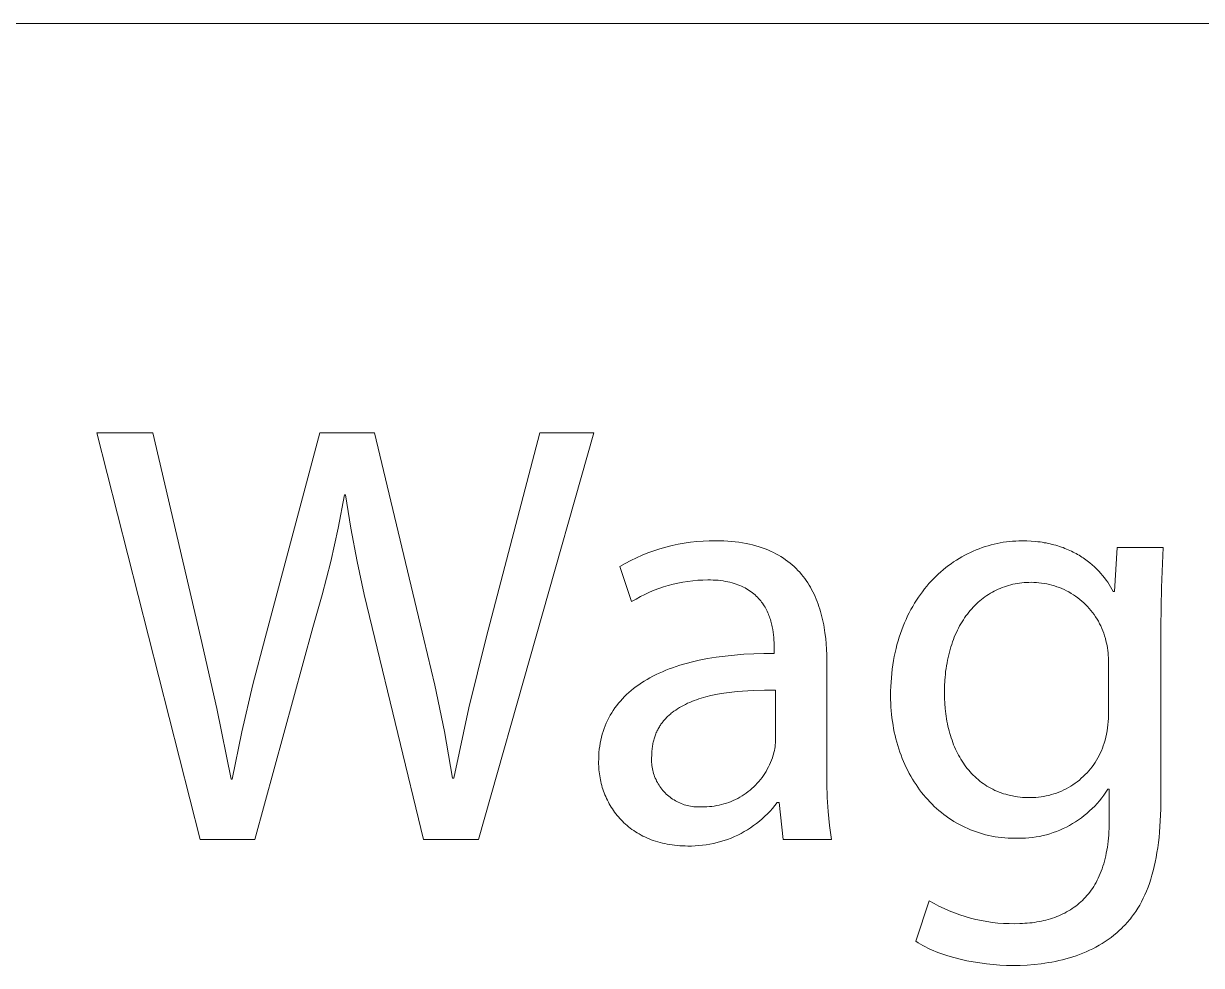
# Model space of a CAD drawing. Header units: millimetres. Extents: x 4001 to 9794, y -321 to 3726.
# Drawn here: x 9312.2 to 9425.4, y 73.8 to 164.3 of the extents above; entities that cross this region are included whole.
import ezdxf

# ---------------------------------------------------------------- set-up
doc = ezdxf.new("R2010")
doc.units = ezdxf.units.MM
doc.header["$MEASUREMENT"] = 0
doc.layers.add('Domyślny', color=7, linetype='Continuous', true_color=0x000000)

msp = doc.modelspace()

# ---------------------------------------------------------------- linework, layer by layer
at = {"layer": 'Domyślny', "color": 18, "lineweight": 15, "true_color": 0x000000}
for p, q in [((9282.91, 164.3), (9788.81, 164.3)), ((9329.17, 85.88), (9319.26, 124.96)), ((9319.26, 124.96), (9324.62, 124.96)), ((9324.62, 124.96), (9329.25, 105.21)), ((9335.44, 105.24), (9340.67, 124.96)), ((9340.67, 124.96), (9345.94, 124.96)), ((9345.94, 124.96), (9350.68, 105.13)), ((9367, 124.96), (9355.93, 85.88)), ((9356.68, 105.24), (9361.83, 124.96)), ((9361.83, 124.96), (9367, 124.96)), ((9343.04, 119), (9342.43, 115.78)), ((9343.16, 119), (9343.04, 119)), ((9343.66, 115.79), (9343.16, 119)), ((9342.43, 115.78), (9341.72, 112.58)), ((9344.26, 112.59), (9343.66, 115.79)), ((9375.12, 114.26), (9375.71, 114.36)), ((9375.71, 114.36), (9376.31, 114.45)), ((9376.31, 114.45), (9376.91, 114.52)), ((9376.91, 114.52), (9377.51, 114.56)), ((9377.51, 114.56), (9378.11, 114.58)), ((9378.11, 114.58), (9378.72, 114.58)), ((9378.72, 114.58), (9379.11, 114.58)), ((9379.11, 114.58), (9379.5, 114.57)), ((9379.5, 114.57), (9379.88, 114.55)), ((9379.88, 114.55), (9380.25, 114.52)), ((9380.25, 114.52), (9380.61, 114.48)), ((9380.61, 114.48), (9380.96, 114.44)), ((9380.96, 114.44), (9381.31, 114.38)), ((9381.31, 114.38), (9381.64, 114.32)), ((9405.78, 114.33), (9406.08, 114.39)), ((9406.08, 114.39), (9406.37, 114.44)), ((9406.37, 114.44), (9406.67, 114.48)), ((9406.67, 114.48), (9406.97, 114.52)), ((9406.97, 114.52), (9407.27, 114.54)), ((9407.27, 114.54), (9407.57, 114.56)), ((9407.57, 114.56), (9407.87, 114.58)), ((9407.87, 114.58), (9408.17, 114.58)), ((9408.17, 114.58), (9408.62, 114.57)), ((9408.62, 114.57), (9409.06, 114.55)), ((9409.06, 114.55), (9409.49, 114.51)), ((9409.49, 114.51), (9409.69, 114.49)), ((9409.69, 114.49), (9409.9, 114.47)), ((9409.9, 114.47), (9410.1, 114.44)), ((9410.1, 114.44), (9410.3, 114.4)), ((9410.3, 114.4), (9410.49, 114.37)), ((9410.49, 114.37), (9410.68, 114.33)), ((9371.66, 113.19), (9372.22, 113.42)), ((9372.22, 113.42), (9372.79, 113.63)), ((9372.79, 113.63), (9373.36, 113.82)), ((9373.36, 113.82), (9373.94, 113.98)), ((9373.94, 113.98), (9374.53, 114.13)), ((9374.53, 114.13), (9375.12, 114.26)), ((9381.64, 114.32), (9381.97, 114.25)), ((9381.97, 114.25), (9382.28, 114.18)), ((9382.28, 114.18), (9382.59, 114.1)), ((9382.59, 114.1), (9382.89, 114.01)), ((9382.89, 114.01), (9383.18, 113.91)), ((9383.18, 113.91), (9383.47, 113.81)), ((9383.47, 113.81), (9383.74, 113.7)), ((9383.74, 113.7), (9384.01, 113.58)), ((9384.01, 113.58), (9384.27, 113.46)), ((9384.27, 113.46), (9384.52, 113.33)), ((9384.52, 113.33), (9384.76, 113.2)), ((9402.66, 113.19), (9402.93, 113.33)), ((9402.93, 113.33), (9403.21, 113.46)), ((9403.21, 113.46), (9403.48, 113.59)), ((9403.48, 113.59), (9403.76, 113.71)), ((9403.76, 113.71), (9404.04, 113.82)), ((9404.04, 113.82), (9404.33, 113.92)), ((9404.33, 113.92), (9404.62, 114.02)), ((9404.62, 114.02), (9404.91, 114.11)), ((9404.91, 114.11), (9405.2, 114.19)), ((9405.2, 114.19), (9405.49, 114.26)), ((9405.49, 114.26), (9405.78, 114.33)), ((9410.68, 114.33), (9410.87, 114.29)), ((9410.87, 114.29), (9411.06, 114.24)), ((9411.06, 114.24), (9411.24, 114.2)), ((9411.24, 114.2), (9411.42, 114.15)), ((9411.42, 114.15), (9411.6, 114.09)), ((9411.6, 114.09), (9411.77, 114.04)), ((9411.77, 114.04), (9411.95, 113.98)), ((9411.95, 113.98), (9412.12, 113.92)), ((9412.12, 113.92), (9412.28, 113.85)), ((9412.28, 113.85), (9412.44, 113.79)), ((9412.44, 113.79), (9412.6, 113.72)), ((9412.6, 113.72), (9412.76, 113.65)), ((9412.76, 113.65), (9412.92, 113.58)), ((9412.92, 113.58), (9413.07, 113.5)), ((9413.07, 113.5), (9413.22, 113.43)), ((9413.22, 113.43), (9413.36, 113.35)), ((9413.36, 113.35), (9413.51, 113.27)), ((9413.51, 113.27), (9413.65, 113.19)), ((9417.05, 109.72), (9417.3, 113.94)), ((9417.3, 113.94), (9421.74, 113.94)), ((9421.74, 113.94), (9421.58, 110.1)), ((9341.72, 112.58), (9340.91, 109.4)), ((9344.94, 109.41), (9344.26, 112.59)), ((9369.52, 112.1), (9370.04, 112.4)), ((9370.65, 108.74), (9369.52, 112.1)), ((9370.04, 112.4), (9370.57, 112.68)), ((9370.57, 112.68), (9371.11, 112.95)), ((9371.11, 112.95), (9371.66, 113.19)), ((9384.76, 113.2), (9385, 113.06)), ((9385, 113.06), (9385.23, 112.91)), ((9385.23, 112.91), (9385.45, 112.76)), ((9385.45, 112.76), (9385.66, 112.6)), ((9385.66, 112.6), (9385.87, 112.44)), ((9385.87, 112.44), (9386.07, 112.27)), ((9386.07, 112.27), (9386.26, 112.1)), ((9386.26, 112.1), (9386.45, 111.92)), ((9400.85, 112), (9401.09, 112.19)), ((9401.09, 112.19), (9401.35, 112.37)), ((9401.35, 112.37), (9401.6, 112.55)), ((9401.6, 112.55), (9401.86, 112.72)), ((9401.86, 112.72), (9402.12, 112.88)), ((9402.12, 112.88), (9402.39, 113.04)), ((9402.39, 113.04), (9402.66, 113.19)), ((9413.65, 113.19), (9413.79, 113.1)), ((9413.79, 113.1), (9413.92, 113.02)), ((9413.92, 113.02), (9414.05, 112.93)), ((9414.05, 112.93), (9414.18, 112.84)), ((9414.18, 112.84), (9414.31, 112.75)), ((9414.31, 112.75), (9414.44, 112.66)), ((9414.44, 112.66), (9414.56, 112.56)), ((9414.56, 112.56), (9414.68, 112.47)), ((9414.68, 112.47), (9414.91, 112.27)), ((9414.91, 112.27), (9415.13, 112.07)), ((9386.45, 111.92), (9386.63, 111.73)), ((9386.63, 111.73), (9386.8, 111.55)), ((9386.8, 111.55), (9386.97, 111.35)), ((9386.97, 111.35), (9387.13, 111.16)), ((9387.13, 111.16), (9387.28, 110.96)), ((9387.28, 110.96), (9387.43, 110.75)), ((9399.66, 110.93), (9399.89, 111.16)), ((9399.89, 111.16), (9400.12, 111.38)), ((9400.12, 111.38), (9400.36, 111.59)), ((9400.36, 111.59), (9400.6, 111.8)), ((9400.6, 111.8), (9400.85, 112)), ((9415.13, 112.07), (9415.34, 111.87)), ((9415.34, 111.87), (9415.54, 111.66)), ((9415.54, 111.66), (9415.73, 111.45)), ((9415.73, 111.45), (9415.92, 111.24)), ((9415.92, 111.24), (9416.09, 111.03)), ((9416.09, 111.03), (9416.25, 110.81)), ((9372.8, 109.82), (9372.36, 109.63)), ((9373.25, 109.99), (9372.8, 109.82)), ((9373.71, 110.14), (9373.25, 109.99)), ((9374.17, 110.28), (9373.71, 110.14)), ((9374.63, 110.41), (9374.17, 110.28)), ((9375.1, 110.52), (9374.63, 110.41)), ((9375.57, 110.61), (9375.1, 110.52)), ((9376.05, 110.68), (9375.57, 110.61)), ((9376.52, 110.74), (9376.05, 110.68)), ((9377, 110.79), (9376.52, 110.74)), ((9377.48, 110.81), (9377, 110.79)), ((9377.96, 110.82), (9377.48, 110.81)), ((9378.23, 110.82), (9377.96, 110.82)), ((9378.49, 110.81), (9378.23, 110.82)), ((9378.74, 110.8), (9378.49, 110.81)), ((9378.98, 110.78), (9378.74, 110.8)), ((9379.22, 110.75), (9378.98, 110.78)), ((9379.45, 110.72), (9379.22, 110.75)), ((9379.67, 110.68), (9379.45, 110.72)), ((9379.89, 110.64), (9379.67, 110.68)), ((9380.1, 110.59), (9379.89, 110.64)), ((9380.3, 110.54), (9380.1, 110.59)), ((9380.5, 110.48), (9380.3, 110.54)), ((9380.69, 110.42), (9380.5, 110.48)), ((9380.87, 110.36), (9380.69, 110.42)), ((9381.05, 110.29), (9380.87, 110.36)), ((9381.22, 110.21), (9381.05, 110.29)), ((9381.39, 110.13), (9381.22, 110.21)), ((9381.55, 110.05), (9381.39, 110.13)), ((9381.7, 109.97), (9381.55, 110.05)), ((9381.85, 109.88), (9381.7, 109.97)), ((9381.99, 109.78), (9381.85, 109.88)), ((9387.43, 110.75), (9387.57, 110.54)), ((9387.57, 110.54), (9387.7, 110.33)), ((9387.7, 110.33), (9387.83, 110.11)), ((9387.83, 110.11), (9387.95, 109.89)), ((9387.95, 109.89), (9388.07, 109.67)), ((9398.6, 109.69), (9398.8, 109.96)), ((9398.8, 109.96), (9399.01, 110.21)), ((9399.01, 110.21), (9399.22, 110.46)), ((9399.22, 110.46), (9399.44, 110.7)), ((9399.44, 110.7), (9399.66, 110.93)), ((9405.69, 109.84), (9405.5, 109.75)), ((9405.88, 109.93), (9405.69, 109.84)), ((9406.07, 110.01), (9405.88, 109.93)), ((9406.27, 110.09), (9406.07, 110.01)), ((9406.47, 110.16), (9406.27, 110.09)), ((9406.67, 110.23), (9406.47, 110.16)), ((9406.87, 110.29), (9406.67, 110.23)), ((9407.08, 110.35), (9406.87, 110.29)), ((9407.29, 110.4), (9407.08, 110.35)), ((9407.5, 110.44), (9407.29, 110.4)), ((9407.71, 110.48), (9407.5, 110.44)), ((9407.93, 110.51), (9407.71, 110.48)), ((9408.15, 110.54), (9407.93, 110.51)), ((9408.37, 110.56), (9408.15, 110.54)), ((9408.59, 110.57), (9408.37, 110.56)), ((9408.82, 110.58), (9408.59, 110.57)), ((9409.04, 110.59), (9408.82, 110.58)), ((9409.3, 110.58), (9409.04, 110.59)), ((9409.55, 110.57), (9409.3, 110.58)), ((9409.8, 110.55), (9409.55, 110.57)), ((9410.05, 110.52), (9409.8, 110.55)), ((9410.3, 110.49), (9410.05, 110.52)), ((9410.55, 110.44), (9410.3, 110.49)), ((9410.8, 110.39), (9410.55, 110.44)), ((9411.04, 110.33), (9410.8, 110.39)), ((9411.29, 110.25), (9411.04, 110.33)), ((9411.53, 110.17), (9411.29, 110.25)), ((9411.76, 110.09), (9411.53, 110.17)), ((9412, 109.99), (9411.76, 110.09)), ((9412.23, 109.89), (9412, 109.99)), ((9412.45, 109.78), (9412.23, 109.89)), ((9416.25, 110.81), (9416.41, 110.59)), ((9416.41, 110.59), (9416.55, 110.37)), ((9416.55, 110.37), (9416.69, 110.15)), ((9416.69, 110.15), (9416.81, 109.94)), ((9416.81, 109.94), (9416.93, 109.72)), ((9421.58, 110.1), (9421.52, 106.25)), ((9340.91, 109.4), (9340.02, 106.25)), ((9345.71, 106.25), (9344.94, 109.41)), ((9371.07, 108.98), (9370.65, 108.74)), ((9371.49, 109.22), (9371.07, 108.98)), ((9371.92, 109.43), (9371.49, 109.22)), ((9372.36, 109.63), (9371.92, 109.43)), ((9382.13, 109.69), (9381.99, 109.78)), ((9382.26, 109.59), (9382.13, 109.69)), ((9382.39, 109.48), (9382.26, 109.59)), ((9382.51, 109.38), (9382.39, 109.48)), ((9382.63, 109.27), (9382.51, 109.38)), ((9382.74, 109.16), (9382.63, 109.27)), ((9382.85, 109.04), (9382.74, 109.16)), ((9382.95, 108.93), (9382.85, 109.04)), ((9383.05, 108.81), (9382.95, 108.93)), ((9383.14, 108.69), (9383.05, 108.81)), ((9383.23, 108.57), (9383.14, 108.69)), ((9388.07, 109.67), (9388.18, 109.44)), ((9388.18, 109.44), (9388.29, 109.21)), ((9388.29, 109.21), (9388.39, 108.98)), ((9388.39, 108.98), (9388.48, 108.74)), ((9388.48, 108.74), (9388.57, 108.5)), ((9397.84, 108.58), (9398.02, 108.87)), ((9398.02, 108.87), (9398.21, 109.15)), ((9398.21, 109.15), (9398.4, 109.42)), ((9398.4, 109.42), (9398.6, 109.69)), ((9404.11, 108.81), (9403.95, 108.67)), ((9404.27, 108.94), (9404.11, 108.81)), ((9404.44, 109.07), (9404.27, 108.94)), ((9404.61, 109.2), (9404.44, 109.07)), ((9404.78, 109.32), (9404.61, 109.2)), ((9404.96, 109.43), (9404.78, 109.32)), ((9405.14, 109.54), (9404.96, 109.43)), ((9405.32, 109.65), (9405.14, 109.54)), ((9405.5, 109.75), (9405.32, 109.65)), ((9412.68, 109.66), (9412.45, 109.78)), ((9412.9, 109.53), (9412.68, 109.66)), ((9413.11, 109.4), (9412.9, 109.53)), ((9413.32, 109.25), (9413.11, 109.4)), ((9413.52, 109.11), (9413.32, 109.25)), ((9413.72, 108.95), (9413.52, 109.11)), ((9413.92, 108.79), (9413.72, 108.95)), ((9414.11, 108.62), (9413.92, 108.79)), ((9416.93, 109.72), (9417.05, 109.72)), ((9383.31, 108.44), (9383.23, 108.57)), ((9383.39, 108.32), (9383.31, 108.44)), ((9383.47, 108.19), (9383.39, 108.32)), ((9383.54, 108.06), (9383.47, 108.19)), ((9383.61, 107.93), (9383.54, 108.06)), ((9383.67, 107.8), (9383.61, 107.93)), ((9383.73, 107.67), (9383.67, 107.8)), ((9383.79, 107.54), (9383.73, 107.67)), ((9388.57, 108.5), (9388.65, 108.26)), ((9388.65, 108.26), (9388.73, 108.01)), ((9388.73, 108.01), (9388.81, 107.77)), ((9388.81, 107.77), (9388.88, 107.52)), ((9397.17, 107.36), (9397.33, 107.67)), ((9397.33, 107.67), (9397.49, 107.98)), ((9397.49, 107.98), (9397.66, 108.28)), ((9397.66, 108.28), (9397.84, 108.58)), ((9403.05, 107.72), (9402.92, 107.54)), ((9403.19, 107.89), (9403.05, 107.72)), ((9403.34, 108.05), (9403.19, 107.89)), ((9403.48, 108.21), (9403.34, 108.05)), ((9403.63, 108.37), (9403.48, 108.21)), ((9403.79, 108.52), (9403.63, 108.37)), ((9403.95, 108.67), (9403.79, 108.52)), ((9414.29, 108.44), (9414.11, 108.62)), ((9414.46, 108.26), (9414.29, 108.44)), ((9414.63, 108.07), (9414.46, 108.26)), ((9414.8, 107.88), (9414.63, 108.07)), ((9414.95, 107.68), (9414.8, 107.88)), ((9415.1, 107.48), (9414.95, 107.68)), ((9383.85, 107.4), (9383.79, 107.54)), ((9383.9, 107.27), (9383.85, 107.4)), ((9383.94, 107.13), (9383.9, 107.27)), ((9383.99, 107), (9383.94, 107.13)), ((9384.03, 106.86), (9383.99, 107)), ((9384.06, 106.73), (9384.03, 106.86)), ((9384.1, 106.59), (9384.06, 106.73)), ((9384.13, 106.46), (9384.1, 106.59)), ((9384.16, 106.32), (9384.13, 106.46)), ((9388.88, 107.52), (9388.94, 107.27)), ((9388.94, 107.27), (9389, 107.02)), ((9389, 107.02), (9389.06, 106.76)), ((9389.06, 106.76), (9389.11, 106.51)), ((9389.11, 106.51), (9389.15, 106.25)), ((9396.74, 106.37), (9396.88, 106.7)), ((9396.88, 106.7), (9397.02, 107.03)), ((9397.02, 107.03), (9397.17, 107.36)), ((9402.29, 106.6), (9402.17, 106.4)), ((9402.41, 106.8), (9402.29, 106.6)), ((9402.53, 106.99), (9402.41, 106.8)), ((9402.65, 107.18), (9402.53, 106.99)), ((9402.78, 107.36), (9402.65, 107.18)), ((9402.92, 107.54), (9402.78, 107.36)), ((9415.24, 107.27), (9415.1, 107.48)), ((9415.38, 107.05), (9415.24, 107.27)), ((9415.51, 106.84), (9415.38, 107.05)), ((9415.63, 106.61), (9415.51, 106.84)), ((9415.74, 106.39), (9415.63, 106.61)), ((9340.02, 106.25), (9334.44, 85.88)), ((9350.64, 85.88), (9345.71, 106.25)), ((9384.21, 106.06), (9384.16, 106.32)), ((9384.25, 105.79), (9384.21, 106.06)), ((9384.29, 105.53), (9384.25, 105.79)), ((9384.31, 105.28), (9384.29, 105.53)), ((9389.15, 106.25), (9389.23, 105.73)), ((9389.23, 105.73), (9389.3, 105.2)), ((9396.26, 104.96), (9396.37, 105.32)), ((9396.37, 105.32), (9396.48, 105.68)), ((9396.48, 105.68), (9396.61, 106.03)), ((9396.61, 106.03), (9396.74, 106.37)), ((9401.66, 105.32), (9401.57, 105.09)), ((9401.76, 105.54), (9401.66, 105.32)), ((9401.86, 105.76), (9401.76, 105.54)), ((9401.96, 105.98), (9401.86, 105.76)), ((9402.06, 106.19), (9401.96, 105.98)), ((9402.17, 106.4), (9402.06, 106.19)), ((9415.84, 106.16), (9415.74, 106.39)), ((9415.94, 105.92), (9415.84, 106.16)), ((9416.03, 105.69), (9415.94, 105.92)), ((9416.11, 105.45), (9416.03, 105.69)), ((9416.18, 105.2), (9416.11, 105.45)), ((9421.52, 106.25), (9421.52, 89.95)), ((9329.25, 105.21), (9330.77, 98.46)), ((9334.25, 100.76), (9335.44, 105.24)), ((9350.68, 105.13), (9351.73, 100.7)), ((9355.01, 98.53), (9356.68, 105.24)), ((9384.33, 105.03), (9384.31, 105.28)), ((9384.34, 104.79), (9384.33, 105.03)), ((9384.35, 104.56), (9384.34, 104.79)), ((9384.35, 104.34), (9384.35, 104.56)), ((9384.35, 103.74), (9384.35, 104.34)), ((9389.3, 105.2), (9389.34, 104.68)), ((9389.34, 104.68), (9389.38, 104.15)), ((9395.97, 103.84), (9396.06, 104.22)), ((9396.06, 104.22), (9396.15, 104.59)), ((9396.15, 104.59), (9396.26, 104.96)), ((9401.33, 104.38), (9401.25, 104.13)), ((9401.41, 104.62), (9401.33, 104.38)), ((9401.49, 104.86), (9401.41, 104.62)), ((9401.57, 105.09), (9401.49, 104.86)), ((9416.24, 104.98), (9416.18, 105.2)), ((9416.3, 104.75), (9416.24, 104.98)), ((9416.34, 104.52), (9416.3, 104.75)), ((9416.38, 104.28), (9416.34, 104.52)), ((9416.42, 104.05), (9416.38, 104.28)), ((9376.38, 102.92), (9377.15, 103.1)), ((9377.15, 103.1), (9377.95, 103.25)), ((9377.95, 103.25), (9378.77, 103.39)), ((9378.77, 103.39), (9379.63, 103.5)), ((9379.63, 103.5), (9380.52, 103.6)), ((9380.52, 103.6), (9381.43, 103.67)), ((9381.43, 103.67), (9382.38, 103.71)), ((9382.38, 103.71), (9383.35, 103.74)), ((9383.35, 103.74), (9384.35, 103.74)), ((9389.38, 104.15), (9389.4, 103.62)), ((9389.4, 103.62), (9389.4, 103.09)), ((9389.4, 103.09), (9389.4, 92.61)), ((9395.75, 102.66), (9395.82, 103.06)), ((9395.82, 103.06), (9395.89, 103.45)), ((9395.89, 103.45), (9395.97, 103.84)), ((9401.01, 103.11), (9400.96, 102.84)), ((9401.06, 103.37), (9401.01, 103.11)), ((9401.12, 103.63), (9401.06, 103.37)), ((9401.19, 103.88), (9401.12, 103.63)), ((9401.25, 104.13), (9401.19, 103.88)), ((9416.44, 103.81), (9416.42, 104.05)), ((9416.46, 103.58), (9416.44, 103.81)), ((9416.47, 103.34), (9416.46, 103.58)), ((9416.47, 103.11), (9416.47, 103.34)), ((9416.47, 102.87), (9416.47, 103.11)), ((9373.29, 101.86), (9373.61, 102)), ((9373.61, 102), (9373.93, 102.13)), ((9373.93, 102.13), (9374.25, 102.26)), ((9374.25, 102.26), (9374.59, 102.38)), ((9374.59, 102.38), (9374.93, 102.5)), ((9374.93, 102.5), (9375.28, 102.61)), ((9375.28, 102.61), (9375.64, 102.72)), ((9375.64, 102.72), (9376.01, 102.82)), ((9376.01, 102.82), (9376.38, 102.92)), ((9395.65, 101.84), (9395.7, 102.25)), ((9395.7, 102.25), (9395.75, 102.66)), ((9400.83, 102.02), (9400.8, 101.74)), ((9400.87, 102.3), (9400.83, 102.02)), ((9400.91, 102.57), (9400.87, 102.3)), ((9400.96, 102.84), (9400.91, 102.57)), ((9416.47, 97.82), (9416.47, 102.87)), ((9371.33, 100.75), (9371.59, 100.93)), ((9371.59, 100.93), (9371.85, 101.09)), ((9371.85, 101.09), (9372.13, 101.26)), ((9372.13, 101.26), (9372.41, 101.42)), ((9372.41, 101.42), (9372.69, 101.57)), ((9372.69, 101.57), (9372.99, 101.72)), ((9372.99, 101.72), (9373.29, 101.86)), ((9395.56, 100.57), (9395.58, 101)), ((9395.58, 101), (9395.61, 101.42)), ((9395.61, 101.42), (9395.65, 101.84)), ((9400.75, 101.17), (9400.72, 100.58)), ((9400.77, 101.46), (9400.75, 101.17)), ((9400.8, 101.74), (9400.77, 101.46)), ((9333.19, 96.23), (9334.25, 100.76)), ((9351.73, 100.7), (9352.65, 96.24)), ((9369.96, 99.61), (9370.17, 99.81)), ((9370.17, 99.81), (9370.38, 100.01)), ((9370.38, 100.01), (9370.61, 100.2)), ((9370.61, 100.2), (9370.84, 100.39)), ((9370.84, 100.39), (9371.08, 100.57)), ((9371.08, 100.57), (9371.33, 100.75)), ((9378.26, 99.7), (9377.79, 99.58)), ((9378.75, 99.8), (9378.26, 99.7)), ((9379.25, 99.89), (9378.75, 99.8)), ((9379.75, 99.97), (9379.25, 99.89)), ((9380.27, 100.04), (9379.75, 99.97)), ((9380.78, 100.09), (9380.27, 100.04)), ((9381.31, 100.14), (9380.78, 100.09)), ((9381.83, 100.17), (9381.31, 100.14)), ((9382.36, 100.2), (9381.83, 100.17)), ((9383.42, 100.22), (9382.36, 100.2)), ((9384.47, 100.21), (9383.42, 100.22)), ((9384.47, 95.33), (9384.47, 100.21)), ((9395.54, 100.13), (9395.56, 100.57)), ((9395.54, 99.69), (9395.54, 100.13)), ((9395.54, 99.32), (9395.54, 99.69)), ((9400.72, 100.58), (9400.71, 99.98)), ((9400.71, 99.98), (9400.72, 99.46)), ((9353.56, 91.76), (9355.01, 98.53)), ((9368.88, 98.28), (9369.04, 98.52)), ((9369.04, 98.52), (9369.21, 98.74)), ((9369.21, 98.74), (9369.38, 98.97)), ((9369.38, 98.97), (9369.57, 99.18)), ((9369.57, 99.18), (9369.76, 99.4)), ((9369.76, 99.4), (9369.96, 99.61)), ((9375.24, 98.55), (9375.06, 98.43)), ((9375.43, 98.66), (9375.24, 98.55)), ((9375.62, 98.76), (9375.43, 98.66)), ((9375.82, 98.86), (9375.62, 98.76)), ((9376.02, 98.96), (9375.82, 98.86)), ((9376.23, 99.05), (9376.02, 98.96)), ((9376.44, 99.14), (9376.23, 99.05)), ((9376.66, 99.22), (9376.44, 99.14)), ((9376.88, 99.3), (9376.66, 99.22)), ((9377.1, 99.38), (9376.88, 99.3)), ((9377.33, 99.45), (9377.1, 99.38)), ((9377.56, 99.52), (9377.33, 99.45)), ((9377.79, 99.58), (9377.56, 99.52)), ((9395.55, 98.96), (9395.54, 99.32)), ((9395.57, 98.61), (9395.55, 98.96)), ((9395.6, 98.25), (9395.57, 98.61)), ((9400.72, 99.46), (9400.74, 98.95)), ((9400.74, 98.95), (9400.78, 98.45)), ((9330.77, 98.46), (9332.15, 91.68)), ((9368.33, 97.31), (9368.45, 97.56)), ((9368.45, 97.56), (9368.59, 97.81)), ((9368.59, 97.81), (9368.73, 98.05)), ((9368.73, 98.05), (9368.88, 98.28)), ((9373.86, 97.43), (9373.79, 97.35)), ((9373.93, 97.5), (9373.86, 97.43)), ((9374, 97.58), (9373.93, 97.5)), ((9374.07, 97.65), (9374, 97.58)), ((9374.14, 97.72), (9374.07, 97.65)), ((9374.22, 97.79), (9374.14, 97.72)), ((9374.3, 97.86), (9374.22, 97.79)), ((9374.38, 97.93), (9374.3, 97.86)), ((9374.46, 98), (9374.38, 97.93)), ((9374.54, 98.06), (9374.46, 98)), ((9374.7, 98.19), (9374.54, 98.06)), ((9374.88, 98.31), (9374.7, 98.19)), ((9375.06, 98.43), (9374.88, 98.31)), ((9395.63, 97.9), (9395.6, 98.25)), ((9395.67, 97.55), (9395.63, 97.9)), ((9395.72, 97.21), (9395.67, 97.55)), ((9400.78, 98.45), (9400.84, 97.96)), ((9400.84, 97.96), (9400.87, 97.72)), ((9400.87, 97.72), (9400.91, 97.47)), ((9400.91, 97.47), (9400.95, 97.23)), ((9416.45, 97.21), (9416.47, 97.51)), ((9416.47, 97.51), (9416.47, 97.82)), ((9332.26, 91.68), (9333.19, 96.23)), ((9352.65, 96.24), (9353.42, 91.76)), ((9367.83, 95.98), (9367.91, 96.26)), ((9367.91, 96.26), (9368, 96.53)), ((9368, 96.53), (9368.1, 96.79)), ((9368.1, 96.79), (9368.21, 97.05)), ((9368.21, 97.05), (9368.33, 97.31)), ((9373.06, 96.23), (9373.02, 96.14)), ((9373.11, 96.33), (9373.06, 96.23)), ((9373.15, 96.42), (9373.11, 96.33)), ((9373.2, 96.51), (9373.15, 96.42)), ((9373.25, 96.6), (9373.2, 96.51)), ((9373.31, 96.69), (9373.25, 96.6)), ((9373.36, 96.78), (9373.31, 96.69)), ((9373.42, 96.86), (9373.36, 96.78)), ((9373.47, 96.95), (9373.42, 96.86)), ((9373.53, 97.03), (9373.47, 96.95)), ((9373.6, 97.11), (9373.53, 97.03)), ((9373.66, 97.19), (9373.6, 97.11)), ((9373.72, 97.27), (9373.66, 97.19)), ((9373.79, 97.35), (9373.72, 97.27)), ((9395.77, 96.87), (9395.72, 97.21)), ((9395.83, 96.53), (9395.77, 96.87)), ((9395.89, 96.19), (9395.83, 96.53)), ((9400.95, 97.23), (9401, 97)), ((9401, 97), (9401.05, 96.76)), ((9401.05, 96.76), (9401.11, 96.53)), ((9401.11, 96.53), (9401.16, 96.3)), ((9401.16, 96.3), (9401.23, 96.07)), ((9416.29, 96), (9416.35, 96.3)), ((9416.35, 96.3), (9416.39, 96.6)), ((9416.39, 96.6), (9416.43, 96.9)), ((9416.43, 96.9), (9416.45, 97.21)), ((9367.58, 94.84), (9367.63, 95.13)), ((9367.63, 95.13), (9367.69, 95.42)), ((9367.69, 95.42), (9367.75, 95.7)), ((9367.75, 95.7), (9367.83, 95.98)), ((9372.72, 95.21), (9372.7, 95.1)), ((9372.74, 95.32), (9372.72, 95.21)), ((9372.77, 95.42), (9372.74, 95.32)), ((9372.8, 95.53), (9372.77, 95.42)), ((9372.83, 95.63), (9372.8, 95.53)), ((9372.87, 95.74), (9372.83, 95.63)), ((9372.9, 95.84), (9372.87, 95.74)), ((9372.94, 95.94), (9372.9, 95.84)), ((9372.98, 96.04), (9372.94, 95.94)), ((9373.02, 96.14), (9372.98, 96.04)), ((9384.45, 94.97), (9384.46, 95.15)), ((9384.46, 95.15), (9384.47, 95.33)), ((9395.97, 95.86), (9395.89, 96.19)), ((9396.05, 95.54), (9395.97, 95.86)), ((9396.13, 95.21), (9396.05, 95.54)), ((9396.23, 94.89), (9396.13, 95.21)), ((9401.23, 96.07), (9401.29, 95.85)), ((9401.29, 95.85), (9401.36, 95.63)), ((9401.36, 95.63), (9401.44, 95.41)), ((9401.44, 95.41), (9401.52, 95.19)), ((9401.52, 95.19), (9401.6, 94.98)), ((9415.98, 94.87), (9416.06, 95.12)), ((9416.06, 95.12), (9416.15, 95.41)), ((9416.15, 95.41), (9416.23, 95.7)), ((9416.23, 95.7), (9416.29, 96)), ((9367.49, 93.93), (9367.51, 94.24)), ((9367.51, 94.24), (9367.54, 94.54)), ((9367.54, 94.54), (9367.58, 94.84)), ((9372.59, 94.16), (9372.58, 94.03)), ((9372.58, 94.03), (9372.58, 93.91)), ((9372.6, 94.4), (9372.59, 94.28)), ((9372.59, 94.28), (9372.59, 94.16)), ((9372.61, 94.52), (9372.6, 94.4)), ((9372.62, 94.64), (9372.61, 94.52)), ((9372.64, 94.76), (9372.62, 94.64)), ((9372.66, 94.87), (9372.64, 94.76)), ((9372.67, 94.99), (9372.66, 94.87)), ((9372.7, 95.1), (9372.67, 94.99)), ((9384.23, 93.89), (9384.28, 94.06)), ((9384.28, 94.06), (9384.33, 94.24)), ((9384.33, 94.24), (9384.37, 94.42)), ((9384.37, 94.42), (9384.4, 94.6)), ((9384.4, 94.6), (9384.43, 94.78)), ((9384.43, 94.78), (9384.45, 94.97)), ((9396.32, 94.58), (9396.23, 94.89)), ((9396.43, 94.27), (9396.32, 94.58)), ((9396.54, 93.96), (9396.43, 94.27)), ((9401.6, 94.98), (9401.69, 94.77)), ((9401.69, 94.77), (9401.78, 94.56)), ((9401.78, 94.56), (9401.87, 94.36)), ((9401.87, 94.36), (9401.97, 94.16)), ((9401.97, 94.16), (9402.08, 93.96)), ((9415.58, 93.94), (9415.69, 94.17)), ((9415.69, 94.17), (9415.8, 94.4)), ((9415.8, 94.4), (9415.9, 94.64)), ((9415.9, 94.64), (9415.98, 94.87)), ((9367.47, 93.31), (9367.48, 93.62)), ((9367.47, 93.12), (9367.47, 93.31)), ((9367.48, 92.93), (9367.47, 93.12)), ((9367.48, 93.62), (9367.49, 93.93)), ((9367.49, 92.74), (9367.48, 92.93)), ((9372.58, 93.91), (9372.57, 93.75)), ((9372.57, 93.75), (9372.57, 93.59)), ((9372.57, 93.59), (9372.57, 93.44)), ((9372.57, 93.44), (9372.57, 93.28)), ((9372.57, 93.28), (9372.59, 93.13)), ((9372.59, 93.13), (9372.6, 92.97)), ((9372.6, 92.97), (9372.62, 92.82)), ((9383.69, 92.63), (9383.8, 92.84)), ((9383.8, 92.84), (9383.91, 93.05)), ((9383.91, 93.05), (9384, 93.27)), ((9384, 93.27), (9384.09, 93.49)), ((9384.09, 93.49), (9384.18, 93.71)), ((9384.18, 93.71), (9384.23, 93.89)), ((9396.66, 93.66), (9396.54, 93.96)), ((9396.78, 93.36), (9396.66, 93.66)), ((9396.91, 93.07), (9396.78, 93.36)), ((9397.05, 92.78), (9396.91, 93.07)), ((9402.08, 93.96), (9402.18, 93.77)), ((9402.18, 93.77), (9402.29, 93.58)), ((9402.29, 93.58), (9402.41, 93.4)), ((9402.41, 93.4), (9402.53, 93.21)), ((9402.53, 93.21), (9402.65, 93.04)), ((9402.65, 93.04), (9402.78, 92.86)), ((9402.78, 92.86), (9402.91, 92.69)), ((9414.75, 92.66), (9414.91, 92.86)), ((9414.91, 92.86), (9415.06, 93.07)), ((9415.06, 93.07), (9415.2, 93.28)), ((9415.2, 93.28), (9415.33, 93.5)), ((9415.33, 93.5), (9415.46, 93.72)), ((9415.46, 93.72), (9415.58, 93.94)), ((9353.42, 91.76), (9353.56, 91.76)), ((9367.51, 92.55), (9367.49, 92.74)), ((9367.52, 92.36), (9367.51, 92.55)), ((9367.55, 92.17), (9367.52, 92.36)), ((9367.58, 91.99), (9367.55, 92.17)), ((9367.61, 91.8), (9367.58, 91.99)), ((9367.64, 91.61), (9367.61, 91.8)), ((9372.62, 92.82), (9372.65, 92.66)), ((9372.65, 92.66), (9372.68, 92.51)), ((9372.68, 92.51), (9372.72, 92.36)), ((9372.72, 92.36), (9372.76, 92.21)), ((9372.76, 92.21), (9372.81, 92.06)), ((9372.81, 92.06), (9372.86, 91.91)), ((9372.86, 91.91), (9372.92, 91.77)), ((9372.92, 91.77), (9372.99, 91.63)), ((9383.03, 91.64), (9383.18, 91.83)), ((9383.18, 91.83), (9383.32, 92.02)), ((9383.32, 92.02), (9383.45, 92.22)), ((9383.45, 92.22), (9383.57, 92.42)), ((9383.57, 92.42), (9383.69, 92.63)), ((9389.4, 92.61), (9389.4, 91.26)), ((9397.19, 92.49), (9397.05, 92.78)), ((9397.33, 92.21), (9397.19, 92.49)), ((9397.49, 91.94), (9397.33, 92.21)), ((9397.65, 91.67), (9397.49, 91.94)), ((9402.91, 92.69), (9403.05, 92.53)), ((9403.05, 92.53), (9403.18, 92.37)), ((9403.18, 92.37), (9403.33, 92.21)), ((9403.33, 92.21), (9403.48, 92.06)), ((9403.48, 92.06), (9403.63, 91.91)), ((9403.63, 91.91), (9403.78, 91.76)), ((9403.78, 91.76), (9403.94, 91.63)), ((9413.68, 91.58), (9413.87, 91.75)), ((9413.87, 91.75), (9414.06, 91.92)), ((9414.06, 91.92), (9414.24, 92.1)), ((9414.24, 92.1), (9414.42, 92.28)), ((9414.42, 92.28), (9414.59, 92.47)), ((9414.59, 92.47), (9414.75, 92.66)), ((9332.15, 91.68), (9332.26, 91.68)), ((9367.68, 91.43), (9367.64, 91.61)), ((9367.73, 91.24), (9367.68, 91.43)), ((9367.78, 91.06), (9367.73, 91.24)), ((9367.83, 90.88), (9367.78, 91.06)), ((9367.89, 90.7), (9367.83, 90.88)), ((9367.95, 90.52), (9367.89, 90.7)), ((9372.99, 91.63), (9373.05, 91.49)), ((9373.05, 91.49), (9373.13, 91.35)), ((9373.13, 91.35), (9373.2, 91.21)), ((9373.2, 91.21), (9373.29, 91.08)), ((9373.29, 91.08), (9373.37, 90.95)), ((9373.37, 90.95), (9373.46, 90.82)), ((9373.46, 90.82), (9373.56, 90.7)), ((9373.56, 90.7), (9373.66, 90.58)), ((9373.66, 90.58), (9373.76, 90.46)), ((9381.85, 90.47), (9382.03, 90.62)), ((9382.03, 90.62), (9382.21, 90.77)), ((9382.21, 90.77), (9382.39, 90.93)), ((9382.39, 90.93), (9382.56, 91.1)), ((9382.56, 91.1), (9382.72, 91.27)), ((9382.72, 91.27), (9382.88, 91.45)), ((9382.88, 91.45), (9383.03, 91.64)), ((9389.4, 91.26), (9389.45, 89.91)), ((9397.81, 91.4), (9397.65, 91.67)), ((9397.98, 91.14), (9397.81, 91.4)), ((9398.15, 90.89), (9397.98, 91.14)), ((9398.33, 90.64), (9398.15, 90.89)), ((9398.52, 90.4), (9398.33, 90.64)), ((9403.94, 91.63), (9404.11, 91.49)), ((9404.11, 91.49), (9404.27, 91.36)), ((9404.27, 91.36), (9404.45, 91.24)), ((9404.45, 91.24), (9404.62, 91.12)), ((9404.62, 91.12), (9404.8, 91)), ((9404.8, 91), (9404.98, 90.89)), ((9404.98, 90.89), (9405.17, 90.79)), ((9405.17, 90.79), (9405.36, 90.69)), ((9405.36, 90.69), (9405.56, 90.59)), ((9405.56, 90.59), (9405.76, 90.51)), ((9411.95, 90.52), (9412.18, 90.63)), ((9412.18, 90.63), (9412.41, 90.74)), ((9412.41, 90.74), (9412.63, 90.86)), ((9412.63, 90.86), (9412.85, 90.99)), ((9412.85, 90.99), (9413.06, 91.13)), ((9413.06, 91.13), (9413.27, 91.27)), ((9413.27, 91.27), (9413.48, 91.42)), ((9413.48, 91.42), (9413.68, 91.58)), ((9416.41, 90.7), (9416.23, 90.41)), ((9416.55, 90.7), (9416.41, 90.7)), ((9416.55, 87.57), (9416.55, 90.7)), ((9368.01, 90.34), (9367.95, 90.52)), ((9368.08, 90.16), (9368.01, 90.34)), ((9368.16, 89.99), (9368.08, 90.16)), ((9368.24, 89.81), (9368.16, 89.99)), ((9368.32, 89.64), (9368.24, 89.81)), ((9368.41, 89.47), (9368.32, 89.64)), ((9368.5, 89.31), (9368.41, 89.47)), ((9373.76, 90.46), (9373.87, 90.35)), ((9373.87, 90.35), (9373.98, 90.24)), ((9373.98, 90.24), (9374.1, 90.13)), ((9374.1, 90.13), (9374.21, 90.03)), ((9374.21, 90.03), (9374.34, 89.94)), ((9374.34, 89.94), (9374.46, 89.84)), ((9374.46, 89.84), (9374.59, 89.75)), ((9374.59, 89.75), (9374.72, 89.67)), ((9374.72, 89.67), (9374.86, 89.59)), ((9374.86, 89.59), (9374.99, 89.52)), ((9374.99, 89.52), (9375.13, 89.45)), ((9375.13, 89.45), (9375.27, 89.38)), ((9379.98, 89.43), (9380.2, 89.52)), ((9380.2, 89.52), (9380.42, 89.61)), ((9380.42, 89.61), (9380.63, 89.71)), ((9380.63, 89.71), (9380.85, 89.82)), ((9380.85, 89.82), (9381.05, 89.94)), ((9381.05, 89.94), (9381.26, 90.06)), ((9381.26, 90.06), (9381.46, 90.19)), ((9381.46, 90.19), (9381.65, 90.33)), ((9381.65, 90.33), (9381.85, 90.47)), ((9389.45, 89.91), (9389.54, 88.56)), ((9398.71, 90.16), (9398.52, 90.4)), ((9398.91, 89.92), (9398.71, 90.16)), ((9399.11, 89.7), (9398.91, 89.92)), ((9399.31, 89.48), (9399.11, 89.7)), ((9399.52, 89.26), (9399.31, 89.48)), ((9405.76, 90.51), (9405.96, 90.42)), ((9405.96, 90.42), (9406.17, 90.35)), ((9406.17, 90.35), (9406.38, 90.27)), ((9406.38, 90.27), (9406.6, 90.21)), ((9406.6, 90.21), (9406.82, 90.15)), ((9406.82, 90.15), (9407.05, 90.1)), ((9407.05, 90.1), (9407.27, 90.05)), ((9407.27, 90.05), (9407.51, 90.01)), ((9407.51, 90.01), (9407.74, 89.97)), ((9407.74, 89.97), (9407.98, 89.94)), ((9407.98, 89.94), (9408.23, 89.92)), ((9408.23, 89.92), (9408.48, 89.9)), ((9408.48, 89.9), (9408.73, 89.89)), ((9408.73, 89.89), (9408.98, 89.89)), ((9408.98, 89.89), (9409.24, 89.89)), ((9409.24, 89.89), (9409.49, 89.91)), ((9409.49, 89.91), (9409.75, 89.93)), ((9409.75, 89.93), (9410, 89.96)), ((9410, 89.96), (9410.25, 90)), ((9410.25, 90), (9410.5, 90.05)), ((9410.5, 90.05), (9410.75, 90.11)), ((9410.75, 90.11), (9410.99, 90.18)), ((9410.99, 90.18), (9411.24, 90.25)), ((9411.24, 90.25), (9411.48, 90.33)), ((9411.48, 90.33), (9411.71, 90.42)), ((9411.71, 90.42), (9411.95, 90.52)), ((9415.61, 89.59), (9415.39, 89.33)), ((9415.83, 89.86), (9415.61, 89.59)), ((9416.03, 90.13), (9415.83, 89.86)), ((9416.23, 90.41), (9416.03, 90.13)), ((9421.52, 89.95), (9421.51, 88.77)), ((9368.59, 89.14), (9368.5, 89.31)), ((9368.69, 88.98), (9368.59, 89.14)), ((9368.8, 88.82), (9368.69, 88.98)), ((9368.9, 88.66), (9368.8, 88.82)), ((9369.01, 88.5), (9368.9, 88.66)), ((9369.13, 88.35), (9369.01, 88.5)), ((9369.25, 88.19), (9369.13, 88.35)), ((9375.27, 89.38), (9375.42, 89.32)), ((9375.42, 89.32), (9375.56, 89.26)), ((9375.56, 89.26), (9375.71, 89.21)), ((9375.71, 89.21), (9375.86, 89.17)), ((9375.86, 89.17), (9376.01, 89.13)), ((9376.01, 89.13), (9376.16, 89.09)), ((9376.16, 89.09), (9376.32, 89.06)), ((9376.32, 89.06), (9376.47, 89.04)), ((9376.47, 89.04), (9376.63, 89.02)), ((9376.63, 89.02), (9376.78, 89.01)), ((9376.78, 89.01), (9376.94, 89)), ((9376.94, 89), (9377.09, 89)), ((9377.09, 89), (9377.25, 89)), ((9377.25, 89), (9377.41, 89.01)), ((9377.41, 89.01), (9377.64, 89.01)), ((9377.64, 89.01), (9377.88, 89.01)), ((9377.88, 89.01), (9378.12, 89.03)), ((9378.12, 89.03), (9378.36, 89.05)), ((9378.36, 89.05), (9378.59, 89.08)), ((9378.59, 89.08), (9378.83, 89.12)), ((9378.83, 89.12), (9379.06, 89.17)), ((9379.06, 89.17), (9379.29, 89.22)), ((9379.29, 89.22), (9379.52, 89.29)), ((9379.52, 89.29), (9379.75, 89.36)), ((9379.75, 89.36), (9379.98, 89.43)), ((9383.71, 88.34), (9383.46, 88.1)), ((9383.96, 88.6), (9383.71, 88.34)), ((9384.19, 88.86), (9383.96, 88.6)), ((9384.42, 89.13), (9384.19, 88.86)), ((9384.64, 89.41), (9384.42, 89.13)), ((9384.83, 89.41), (9384.64, 89.41)), ((9385.22, 85.88), (9384.83, 89.41)), ((9389.54, 88.56), (9389.68, 87.22)), ((9399.74, 89.05), (9399.52, 89.26)), ((9399.96, 88.85), (9399.74, 89.05)), ((9400.19, 88.65), (9399.96, 88.85)), ((9400.42, 88.46), (9400.19, 88.65)), ((9400.65, 88.28), (9400.42, 88.46)), ((9414.41, 88.38), (9414.15, 88.16)), ((9414.67, 88.61), (9414.41, 88.38)), ((9414.92, 88.84), (9414.67, 88.61)), ((9415.16, 89.08), (9414.92, 88.84)), ((9415.39, 89.33), (9415.16, 89.08)), ((9421.51, 88.77), (9421.46, 87.65)), ((9369.38, 88.05), (9369.25, 88.19)), ((9369.5, 87.9), (9369.38, 88.05)), ((9369.64, 87.76), (9369.5, 87.9)), ((9369.77, 87.62), (9369.64, 87.76)), ((9369.91, 87.48), (9369.77, 87.62)), ((9370.06, 87.35), (9369.91, 87.48)), ((9370.21, 87.22), (9370.06, 87.35)), ((9370.36, 87.09), (9370.21, 87.22)), ((9382.37, 87.2), (9382.08, 87)), ((9382.65, 87.41), (9382.37, 87.2)), ((9382.93, 87.63), (9382.65, 87.41)), ((9383.2, 87.86), (9382.93, 87.63)), ((9383.46, 88.1), (9383.2, 87.86)), ((9389.68, 87.22), (9389.87, 85.88)), ((9400.89, 88.1), (9400.65, 88.28)), ((9401.13, 87.93), (9400.89, 88.1)), ((9401.38, 87.76), (9401.13, 87.93)), ((9401.63, 87.6), (9401.38, 87.76)), ((9401.89, 87.45), (9401.63, 87.6)), ((9402.15, 87.31), (9401.89, 87.45)), ((9402.42, 87.17), (9402.15, 87.31)), ((9412.73, 87.22), (9412.43, 87.06)), ((9413.03, 87.39), (9412.73, 87.22)), ((9413.32, 87.57), (9413.03, 87.39)), ((9413.6, 87.76), (9413.32, 87.57)), ((9413.88, 87.96), (9413.6, 87.76)), ((9414.15, 88.16), (9413.88, 87.96)), ((9416.54, 86.92), (9416.55, 87.57)), ((9421.46, 87.65), (9421.39, 86.58)), ((9370.52, 86.96), (9370.36, 87.09)), ((9370.68, 86.84), (9370.52, 86.96)), ((9370.85, 86.73), (9370.68, 86.84)), ((9371.02, 86.61), (9370.85, 86.73)), ((9371.19, 86.51), (9371.02, 86.61)), ((9371.37, 86.4), (9371.19, 86.51)), ((9371.55, 86.3), (9371.37, 86.4)), ((9371.74, 86.2), (9371.55, 86.3)), ((9371.93, 86.11), (9371.74, 86.2)), ((9372.12, 86.02), (9371.93, 86.11)), ((9380.53, 86.15), (9380.2, 86.01)), ((9380.85, 86.3), (9380.53, 86.15)), ((9381.16, 86.46), (9380.85, 86.3)), ((9381.47, 86.63), (9381.16, 86.46)), ((9381.78, 86.81), (9381.47, 86.63)), ((9382.08, 87), (9381.78, 86.81)), ((9402.68, 87.04), (9402.42, 87.17)), ((9402.96, 86.91), (9402.68, 87.04)), ((9403.23, 86.8), (9402.96, 86.91)), ((9403.52, 86.69), (9403.23, 86.8)), ((9403.8, 86.59), (9403.52, 86.69)), ((9404.09, 86.5), (9403.8, 86.59)), ((9404.38, 86.41), (9404.09, 86.5)), ((9404.67, 86.33), (9404.38, 86.41)), ((9404.97, 86.26), (9404.67, 86.33)), ((9405.28, 86.2), (9404.97, 86.26)), ((9405.58, 86.14), (9405.28, 86.2)), ((9405.89, 86.1), (9405.58, 86.14)), ((9406.2, 86.06), (9405.89, 86.1)), ((9406.52, 86.03), (9406.2, 86.06)), ((9409.18, 86.06), (9408.84, 86.03)), ((9409.52, 86.11), (9409.18, 86.06)), ((9409.86, 86.17), (9409.52, 86.11)), ((9410.19, 86.25), (9409.86, 86.17)), ((9410.52, 86.33), (9410.19, 86.25)), ((9410.85, 86.42), (9410.52, 86.33)), ((9411.17, 86.53), (9410.85, 86.42)), ((9411.49, 86.65), (9411.17, 86.53)), ((9411.81, 86.77), (9411.49, 86.65)), ((9412.12, 86.91), (9411.81, 86.77)), ((9412.43, 87.06), (9412.12, 86.91)), ((9416.48, 85.99), (9416.5, 86.3)), ((9416.5, 86.3), (9416.52, 86.61)), ((9416.52, 86.61), (9416.54, 86.92)), ((9421.34, 86.07), (9421.28, 85.57)), ((9421.39, 86.58), (9421.34, 86.07)), ((9334.44, 85.88), (9329.17, 85.88)), ((9355.93, 85.88), (9350.64, 85.88)), ((9372.32, 85.94), (9372.12, 86.02)), ((9372.52, 85.85), (9372.32, 85.94)), ((9372.73, 85.78), (9372.52, 85.85)), ((9372.94, 85.71), (9372.73, 85.78)), ((9373.16, 85.64), (9372.94, 85.71)), ((9373.38, 85.58), (9373.16, 85.64)), ((9373.6, 85.52), (9373.38, 85.58)), ((9373.83, 85.47), (9373.6, 85.52)), ((9374.06, 85.43), (9373.83, 85.47)), ((9374.29, 85.38), (9374.06, 85.43)), ((9374.53, 85.35), (9374.29, 85.38)), ((9374.78, 85.32), (9374.53, 85.35)), ((9375.02, 85.29), (9374.78, 85.32)), ((9375.28, 85.27), (9375.02, 85.29)), ((9375.53, 85.26), (9375.28, 85.27)), ((9375.79, 85.25), (9375.53, 85.26)), ((9376.06, 85.24), (9375.79, 85.25)), ((9376.41, 85.24), (9376.06, 85.24)), ((9376.76, 85.25), (9376.41, 85.24)), ((9377.12, 85.28), (9376.76, 85.25)), ((9377.47, 85.31), (9377.12, 85.28)), ((9377.82, 85.36), (9377.47, 85.31)), ((9378.17, 85.42), (9377.82, 85.36)), ((9378.51, 85.49), (9378.17, 85.42)), ((9378.86, 85.57), (9378.51, 85.49)), ((9379.2, 85.66), (9378.86, 85.57)), ((9379.54, 85.77), (9379.2, 85.66)), ((9379.87, 85.88), (9379.54, 85.77)), ((9380.2, 86.01), (9379.87, 85.88)), ((9389.87, 85.88), (9385.22, 85.88)), ((9406.84, 86.01), (9406.52, 86.03)), ((9407.16, 86), (9406.84, 86.01)), ((9407.48, 85.99), (9407.16, 86)), ((9407.82, 85.98), (9407.48, 85.99)), ((9408.16, 85.99), (9407.82, 85.98)), ((9408.5, 86), (9408.16, 85.99)), ((9408.84, 86.03), (9408.5, 86)), ((9416.33, 84.84), (9416.37, 85.12)), ((9416.37, 85.12), (9416.41, 85.4)), ((9416.41, 85.4), (9416.45, 85.7)), ((9416.45, 85.7), (9416.48, 85.99)), ((9421.21, 85.08), (9421.14, 84.61)), ((9421.28, 85.57), (9421.21, 85.08)), ((9416.02, 83.54), (9416.09, 83.79)), ((9416.09, 83.79), (9416.16, 84.04)), ((9416.16, 84.04), (9416.22, 84.3)), ((9416.22, 84.3), (9416.27, 84.57)), ((9416.27, 84.57), (9416.33, 84.84)), ((9421.06, 84.15), (9420.97, 83.7)), ((9421.14, 84.61), (9421.06, 84.15)), ((9415.69, 82.6), (9415.78, 82.82)), ((9415.78, 82.82), (9415.87, 83.06)), ((9415.87, 83.06), (9415.95, 83.29)), ((9415.95, 83.29), (9416.02, 83.54)), ((9420.77, 82.85), (9420.66, 82.44)), ((9420.88, 83.27), (9420.77, 82.85)), ((9420.97, 83.7), (9420.88, 83.27)), ((9415.06, 81.36), (9415.17, 81.55)), ((9415.17, 81.55), (9415.29, 81.75)), ((9415.29, 81.75), (9415.39, 81.95)), ((9415.39, 81.95), (9415.5, 82.16)), ((9415.5, 82.16), (9415.6, 82.38)), ((9415.6, 82.38), (9415.69, 82.6)), ((9420.41, 81.65), (9420.28, 81.28)), ((9420.54, 82.04), (9420.41, 81.65)), ((9420.66, 82.44), (9420.54, 82.04)), ((9414.27, 80.32), (9414.41, 80.48)), ((9414.41, 80.48), (9414.55, 80.65)), ((9414.55, 80.65), (9414.68, 80.82)), ((9414.68, 80.82), (9414.81, 80.99)), ((9414.81, 80.99), (9414.94, 81.17)), ((9414.94, 81.17), (9415.06, 81.36)), ((9419.98, 80.56), (9419.82, 80.22)), ((9420.13, 80.91), (9419.98, 80.56)), ((9420.28, 81.28), (9420.13, 80.91)), ((9397.97, 76.08), (9399.24, 79.97)), ((9399.24, 79.97), (9399.71, 79.71)), ((9399.71, 79.71), (9400.19, 79.46)), ((9400.19, 79.46), (9400.68, 79.22)), ((9413, 79.23), (9413.17, 79.35)), ((9413.17, 79.35), (9413.34, 79.47)), ((9413.34, 79.47), (9413.5, 79.6)), ((9413.5, 79.6), (9413.66, 79.74)), ((9413.66, 79.74), (9413.82, 79.87)), ((9413.82, 79.87), (9413.97, 80.02)), ((9413.97, 80.02), (9414.12, 80.17)), ((9414.12, 80.17), (9414.27, 80.32)), ((9419.29, 79.26), (9419.1, 78.96)), ((9419.48, 79.57), (9419.29, 79.26)), ((9419.65, 79.89), (9419.48, 79.57)), ((9419.82, 80.22), (9419.65, 79.89)), ((9400.68, 79.22), (9401.17, 79.01)), ((9401.17, 79.01), (9401.67, 78.81)), ((9401.67, 78.81), (9402.18, 78.62)), ((9402.18, 78.62), (9402.69, 78.46)), ((9402.69, 78.46), (9403.21, 78.31)), ((9403.21, 78.31), (9403.73, 78.18)), ((9403.73, 78.18), (9404.26, 78.07)), ((9410.26, 78.07), (9410.47, 78.12)), ((9410.47, 78.12), (9410.69, 78.18)), ((9410.69, 78.18), (9410.9, 78.24)), ((9410.9, 78.24), (9411.1, 78.31)), ((9411.1, 78.31), (9411.31, 78.38)), ((9411.31, 78.38), (9411.51, 78.46)), ((9411.51, 78.46), (9411.7, 78.54)), ((9411.7, 78.54), (9411.9, 78.62)), ((9411.9, 78.62), (9412.09, 78.71)), ((9412.09, 78.71), (9412.28, 78.8)), ((9412.28, 78.8), (9412.46, 78.9)), ((9412.46, 78.9), (9412.65, 79.01)), ((9412.65, 79.01), (9412.82, 79.12)), ((9412.82, 79.12), (9413, 79.23)), ((9418.48, 78.12), (9418.37, 77.99)), ((9418.59, 78.25), (9418.48, 78.12)), ((9418.69, 78.39), (9418.59, 78.25)), ((9418.8, 78.53), (9418.69, 78.39)), ((9418.9, 78.67), (9418.8, 78.53)), ((9419, 78.81), (9418.9, 78.67)), ((9419.1, 78.96), (9419, 78.81)), ((9404.26, 78.07), (9404.79, 77.97)), ((9404.79, 77.97), (9405.33, 77.9)), ((9405.33, 77.9), (9405.86, 77.84)), ((9405.86, 77.84), (9406.4, 77.8)), ((9406.4, 77.8), (9406.94, 77.78)), ((9406.94, 77.78), (9407.48, 77.77)), ((9407.48, 77.77), (9407.97, 77.78)), ((9407.97, 77.78), (9408.21, 77.79)), ((9408.21, 77.79), (9408.44, 77.81)), ((9408.44, 77.81), (9408.68, 77.82)), ((9408.68, 77.82), (9408.91, 77.85)), ((9408.91, 77.85), (9409.14, 77.87)), ((9409.14, 77.87), (9409.37, 77.9)), ((9409.37, 77.9), (9409.6, 77.94)), ((9409.6, 77.94), (9409.82, 77.98)), ((9409.82, 77.98), (9410.04, 78.02)), ((9410.04, 78.02), (9410.26, 78.07)), ((9417.53, 77.14), (9417.27, 76.9)), ((9417.66, 77.25), (9417.53, 77.14)), ((9417.78, 77.37), (9417.66, 77.25)), ((9417.9, 77.49), (9417.78, 77.37)), ((9418.02, 77.61), (9417.9, 77.49)), ((9418.14, 77.73), (9418.02, 77.61)), ((9418.25, 77.86), (9418.14, 77.73)), ((9418.37, 77.99), (9418.25, 77.86)), ((9398.19, 75.94), (9397.97, 76.08)), ((9398.41, 75.8), (9398.19, 75.94)), ((9415.87, 75.87), (9415.58, 75.7)), ((9416.16, 76.06), (9415.87, 75.87)), ((9416.45, 76.26), (9416.16, 76.06)), ((9416.73, 76.46), (9416.45, 76.26)), ((9417, 76.68), (9416.73, 76.46)), ((9417.27, 76.9), (9417, 76.68)), ((9398.64, 75.67), (9398.41, 75.8)), ((9398.88, 75.54), (9398.64, 75.67)), ((9399.13, 75.42), (9398.88, 75.54)), ((9399.38, 75.3), (9399.13, 75.42)), ((9399.64, 75.19), (9399.38, 75.3)), ((9399.91, 75.08), (9399.64, 75.19)), ((9400.19, 74.97), (9399.91, 75.08)), ((9400.46, 74.87), (9400.19, 74.97)), ((9400.75, 74.78), (9400.46, 74.87)), ((9401.04, 74.68), (9400.75, 74.78)), ((9413.71, 74.82), (9413.38, 74.7)), ((9414.03, 74.94), (9413.71, 74.82)), ((9414.35, 75.08), (9414.03, 74.94)), ((9414.66, 75.22), (9414.35, 75.08)), ((9414.97, 75.37), (9414.66, 75.22)), ((9415.28, 75.53), (9414.97, 75.37)), ((9415.58, 75.7), (9415.28, 75.53)), ((9401.63, 74.51), (9401.04, 74.68)), ((9402.23, 74.35), (9401.63, 74.51)), ((9402.85, 74.22), (9402.23, 74.35)), ((9403.48, 74.1), (9402.85, 74.22)), ((9404.12, 74), (9403.48, 74.1)), ((9404.76, 73.91), (9404.12, 74)), ((9405.4, 73.85), (9404.76, 73.91)), ((9406.04, 73.8), (9405.4, 73.85)), ((9406.68, 73.77), (9406.04, 73.8)), ((9407.31, 73.76), (9406.68, 73.77)), ((9407.98, 73.77), (9407.31, 73.76)), ((9408.65, 73.8), (9407.98, 73.77)), ((9409.33, 73.85), (9408.65, 73.8)), ((9410.02, 73.93), (9409.33, 73.85)), ((9410.36, 73.97), (9410.02, 73.93)), ((9410.7, 74.03), (9410.36, 73.97)), ((9411.04, 74.09), (9410.7, 74.03)), ((9411.38, 74.15), (9411.04, 74.09)), ((9411.72, 74.23), (9411.38, 74.15)), ((9412.05, 74.31), (9411.72, 74.23)), ((9412.39, 74.39), (9412.05, 74.31)), ((9412.72, 74.49), (9412.39, 74.39)), ((9413.05, 74.59), (9412.72, 74.49)), ((9413.38, 74.7), (9413.05, 74.59))]:
    msp.add_line(p, q, dxfattribs=at)

doc.saveas('drawing.dxf')
